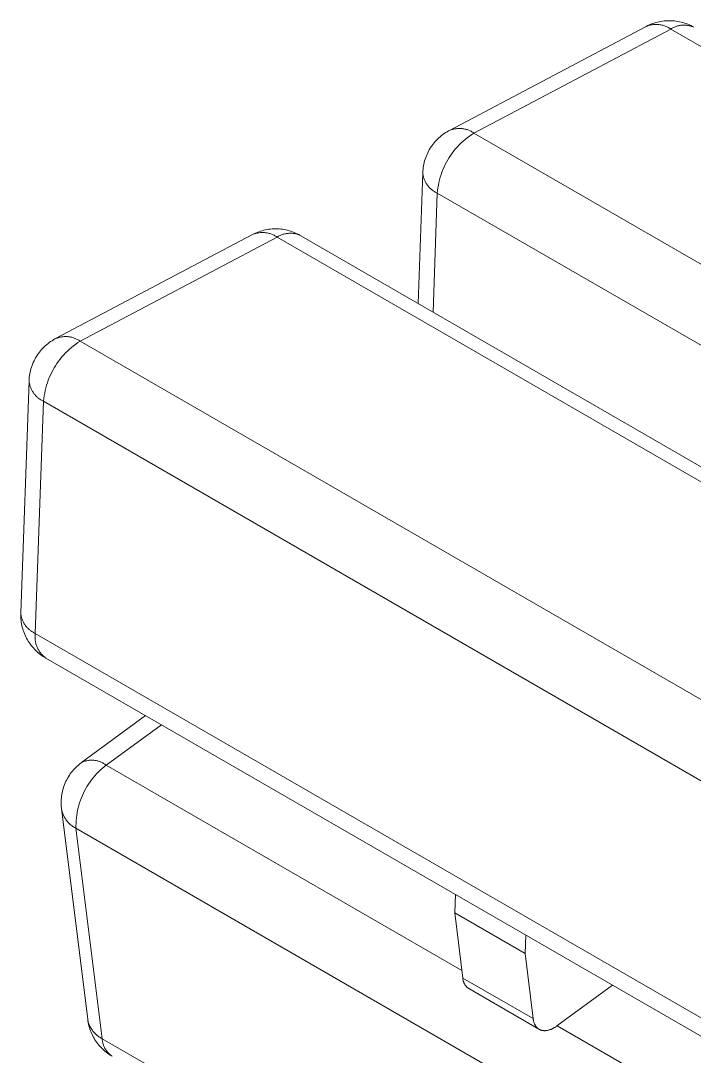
# Model space of a CAD drawing. Header units: millimetres. Extents: x -30 to 4992, y -440 to 3111.
# Drawn here: x 202.2 to 246.7, y 411.6 to 479.9 of the extents above; entities that cross this region are included whole.
import ezdxf

# ---------------------------------------------------------------- set-up
doc = ezdxf.new("R2010")
doc.units = ezdxf.units.MM
doc.layers.add('ZANO_R', color=7, linetype='Continuous', lineweight=0)

msp = doc.modelspace()

# ---------------------------------------------------------------- linework, layer by layer
at = {"layer": 'ZANO_R'}
for p, q in [((243.944, 479.739), (244.051, 479.776)), ((244.051, 479.776), (244.16, 479.809)), ((244.16, 479.809), (244.269, 479.838)), ((244.269, 479.838), (244.38, 479.863)), ((244.38, 479.863), (244.491, 479.885)), ((244.491, 479.885), (244.603, 479.902)), ((244.603, 479.902), (244.716, 479.916)), ((244.716, 479.916), (244.829, 479.926)), ((244.829, 479.926), (244.942, 479.932)), ((244.942, 479.932), (245.056, 479.934)), ((245.056, 479.934), (245.169, 479.932)), ((245.169, 479.932), (245.283, 479.926)), ((245.283, 479.926), (245.396, 479.916)), ((245.396, 479.916), (245.508, 479.902)), ((245.508, 479.902), (245.62, 479.885)), ((245.62, 479.885), (245.732, 479.863)), ((245.732, 479.863), (245.842, 479.838)), ((245.842, 479.838), (245.952, 479.809)), ((245.952, 479.809), (246.061, 479.776)), ((246.061, 479.776), (246.168, 479.74)), ((230.536, 472.689), (243.522, 479.553)), ((245.154, 479.385), (232.162, 472.518)), ((243.522, 479.553), (243.576, 479.575)), ((243.528, 479.556), (243.63, 479.607)), ((243.576, 479.575), (243.632, 479.595)), ((243.63, 479.607), (243.733, 479.655)), ((243.632, 479.595), (243.688, 479.614)), ((243.688, 479.614), (243.745, 479.63)), ((243.733, 479.655), (243.837, 479.699)), ((243.745, 479.63), (243.802, 479.645)), ((243.802, 479.645), (243.86, 479.657)), ((243.837, 479.699), (243.944, 479.739)), ((243.86, 479.657), (243.918, 479.667)), ((243.918, 479.667), (243.977, 479.676)), ((243.977, 479.676), (244.035, 479.682)), ((244.035, 479.682), (244.094, 479.686)), ((244.094, 479.686), (244.153, 479.688)), ((244.153, 479.688), (244.212, 479.689)), ((244.212, 479.689), (244.271, 479.687)), ((244.271, 479.687), (244.33, 479.683)), ((244.33, 479.683), (244.389, 479.677)), ((244.389, 479.677), (244.448, 479.669)), ((244.448, 479.669), (244.506, 479.658)), ((244.506, 479.658), (244.564, 479.646)), ((244.564, 479.646), (244.621, 479.632)), ((244.621, 479.632), (244.678, 479.616)), ((244.678, 479.616), (244.734, 479.598)), ((244.734, 479.598), (244.79, 479.578)), ((244.79, 479.578), (244.844, 479.556)), ((244.844, 479.556), (244.899, 479.532)), ((244.899, 479.532), (244.952, 479.506)), ((244.952, 479.506), (245.004, 479.479)), ((245.004, 479.479), (245.055, 479.449)), ((245.055, 479.449), (245.105, 479.418)), ((245.105, 479.418), (245.154, 479.385)), ((245.201, 479.414), (245.154, 479.385)), ((1076.505, -0.595), (245.154, 479.385)), ((245.249, 479.442), (245.201, 479.414)), ((245.298, 479.467), (245.249, 479.442)), ((245.347, 479.492), (245.298, 479.467)), ((245.397, 479.514), (245.347, 479.492)), ((245.449, 479.535), (245.397, 479.514)), ((245.5, 479.554), (245.449, 479.535)), ((245.553, 479.571), (245.5, 479.554)), ((245.606, 479.586), (245.553, 479.571)), ((245.659, 479.599), (245.606, 479.586)), ((245.713, 479.611), (245.659, 479.599)), ((245.767, 479.621), (245.713, 479.611)), ((245.822, 479.629), (245.767, 479.621)), ((245.876, 479.635), (245.822, 479.629)), ((245.931, 479.639), (245.876, 479.635)), ((245.986, 479.642), (245.931, 479.639)), ((246.041, 479.642), (245.986, 479.642)), ((246.096, 479.641), (246.041, 479.642)), ((246.151, 479.637), (246.096, 479.641)), ((246.206, 479.632), (246.151, 479.637)), ((246.168, 479.74), (246.274, 479.699)), ((246.261, 479.625), (246.206, 479.632)), ((246.315, 479.616), (246.261, 479.625)), ((246.274, 479.699), (246.379, 479.655)), ((246.369, 479.605), (246.315, 479.616)), ((246.423, 479.593), (246.369, 479.605)), ((246.379, 479.655), (246.482, 479.608)), ((246.476, 479.578), (246.423, 479.593)), ((246.529, 479.562), (246.476, 479.578)), ((246.482, 479.608), (246.583, 479.557)), ((246.581, 479.544), (246.529, 479.562)), ((246.632, 479.524), (246.581, 479.544)), ((246.583, 479.557), (246.683, 479.503)), ((246.683, 479.502), (246.632, 479.524)), ((229.848, 472.207), (229.933, 472.281)), ((229.933, 472.281), (230.02, 472.353)), ((230.02, 472.353), (230.11, 472.422)), ((230.11, 472.422), (230.202, 472.488)), ((230.202, 472.488), (230.296, 472.55)), ((230.296, 472.55), (230.392, 472.609)), ((230.392, 472.609), (230.491, 472.665)), ((230.491, 472.665), (230.543, 472.688)), ((230.543, 472.688), (230.595, 472.709)), ((230.595, 472.709), (230.648, 472.729)), ((230.648, 472.729), (230.702, 472.746)), ((230.702, 472.746), (230.756, 472.762)), ((230.756, 472.762), (230.811, 472.777)), ((230.811, 472.777), (230.867, 472.789)), ((230.867, 472.789), (230.922, 472.799)), ((230.922, 472.799), (230.978, 472.808)), ((230.978, 472.808), (231.035, 472.814)), ((231.035, 472.814), (231.091, 472.819)), ((231.091, 472.819), (231.148, 472.821)), ((231.148, 472.821), (231.205, 472.822)), ((231.205, 472.822), (231.261, 472.821)), ((231.261, 472.821), (231.318, 472.818)), ((231.318, 472.818), (231.374, 472.813)), ((231.374, 472.813), (231.43, 472.806)), ((231.43, 472.806), (231.486, 472.797)), ((231.486, 472.797), (231.542, 472.787)), ((231.542, 472.787), (231.597, 472.774)), ((231.597, 472.774), (231.652, 472.76)), ((231.652, 472.76), (231.706, 472.744)), ((231.706, 472.744), (231.76, 472.726)), ((231.865, 472.32), (231.722, 472.214)), ((231.76, 472.726), (231.813, 472.706)), ((231.813, 472.706), (231.866, 472.684)), ((232.011, 472.422), (231.865, 472.32)), ((231.866, 472.684), (231.917, 472.66)), ((231.917, 472.66), (231.968, 472.635)), ((231.968, 472.635), (232.018, 472.608)), ((232.162, 472.518), (232.011, 472.422)), ((232.018, 472.608), (232.067, 472.58)), ((232.067, 472.58), (232.115, 472.55)), ((232.115, 472.55), (232.162, 472.518)), ((232.162, 472.518), (1063.512, -7.463)), ((229.273, 471.513), (229.334, 471.608)), ((229.334, 471.608), (229.398, 471.701)), ((229.398, 471.701), (229.466, 471.791)), ((229.466, 471.791), (229.537, 471.88)), ((229.537, 471.88), (229.61, 471.965)), ((229.61, 471.965), (229.687, 472.048)), ((229.687, 472.048), (229.766, 472.129)), ((229.766, 472.129), (229.848, 472.207)), ((231.066, 471.61), (230.948, 471.476)), ((231.189, 471.74), (231.066, 471.61)), ((231.316, 471.865), (231.189, 471.74)), ((231.447, 471.986), (231.316, 471.865)), ((231.582, 472.102), (231.447, 471.986)), ((231.722, 472.214), (231.582, 472.102)), ((228.94, 470.797), (228.977, 470.904)), ((228.977, 470.904), (229.018, 471.01)), ((229.018, 471.01), (229.062, 471.114)), ((229.062, 471.114), (229.109, 471.216)), ((229.109, 471.216), (229.16, 471.317)), ((229.16, 471.317), (229.215, 471.416)), ((229.215, 471.416), (229.273, 471.513)), ((230.525, 470.902), (230.432, 470.75)), ((230.624, 471.051), (230.525, 470.902)), ((230.727, 471.196), (230.624, 471.051)), ((230.835, 471.338), (230.727, 471.196)), ((230.948, 471.476), (230.835, 471.338)), ((228.799, 470.135), (228.813, 470.248)), ((228.813, 470.248), (228.831, 470.359)), ((228.831, 470.359), (228.852, 470.47)), ((228.852, 470.47), (228.878, 470.58)), ((228.878, 470.58), (228.907, 470.689)), ((228.907, 470.689), (228.94, 470.797)), ((230.186, 470.275), (230.115, 470.111)), ((230.263, 470.436), (230.186, 470.275)), ((230.345, 470.594), (230.263, 470.436)), ((230.432, 470.75), (230.345, 470.594)), ((228.473, 461.279), (228.782, 469.9)), ((228.782, 469.91), (228.788, 470.023)), ((228.787, 469.856), (228.782, 469.91)), ((228.794, 469.802), (228.787, 469.856)), ((228.788, 470.023), (228.799, 470.135)), ((228.803, 469.748), (228.794, 469.802)), ((228.813, 469.694), (228.803, 469.748)), ((228.825, 469.641), (228.813, 469.694)), ((228.839, 469.588), (228.825, 469.641)), ((228.855, 469.536), (228.839, 469.588)), ((228.873, 469.485), (228.855, 469.536)), ((229.937, 469.607), (229.89, 469.435)), ((229.991, 469.777), (229.937, 469.607)), ((230.05, 469.945), (229.991, 469.777)), ((230.115, 470.111), (230.05, 469.945)), ((228.892, 469.434), (228.873, 469.485)), ((228.913, 469.383), (228.892, 469.434)), ((228.936, 469.334), (228.913, 469.383)), ((228.961, 469.285), (228.936, 469.334)), ((228.987, 469.237), (228.961, 469.285)), ((229.014, 469.19), (228.987, 469.237)), ((229.044, 469.144), (229.014, 469.19)), ((229.074, 469.099), (229.044, 469.144)), ((229.107, 469.055), (229.074, 469.099)), ((229.141, 469.013), (229.107, 469.055)), ((229.176, 468.971), (229.141, 469.013)), ((229.212, 468.93), (229.176, 468.971)), ((229.25, 468.891), (229.212, 468.93)), ((229.29, 468.853), (229.25, 468.891)), ((229.33, 468.817), (229.29, 468.853)), ((229.784, 468.91), (229.76, 468.733)), ((229.813, 469.086), (229.784, 468.91)), ((229.848, 469.261), (229.813, 469.086)), ((229.89, 469.435), (229.848, 469.261)), ((229.372, 468.782), (229.33, 468.817)), ((229.415, 468.748), (229.372, 468.782)), ((229.459, 468.716), (229.415, 468.748)), ((229.504, 468.685), (229.459, 468.716)), ((229.743, 468.556), (229.462, 460.708)), ((229.55, 468.656), (229.504, 468.685)), ((229.597, 468.629), (229.55, 468.656)), ((229.645, 468.603), (229.597, 468.629)), ((229.694, 468.578), (229.645, 468.603)), ((229.743, 468.556), (229.694, 468.578)), ((229.76, 468.733), (229.743, 468.556)), ((1061.094, -11.425), (229.743, 468.556)), ((218.174, 466.074), (218.284, 466.103)), ((218.284, 466.103), (218.394, 466.129)), ((218.394, 466.129), (218.506, 466.15)), ((218.506, 466.15), (218.618, 466.168)), ((218.618, 466.168), (218.73, 466.181)), ((218.73, 466.181), (218.843, 466.191)), ((218.843, 466.191), (218.957, 466.197)), ((218.957, 466.197), (219.07, 466.199)), ((219.07, 466.199), (219.184, 466.197)), ((219.184, 466.197), (219.297, 466.191)), ((219.297, 466.191), (219.41, 466.181)), ((219.41, 466.181), (219.523, 466.168)), ((219.523, 466.168), (219.635, 466.15)), ((219.635, 466.15), (219.746, 466.129)), ((219.746, 466.129), (219.857, 466.104)), ((219.857, 466.104), (219.967, 466.074)), ((204.55, 458.955), (217.536, 465.818)), ((219.169, 465.651), (206.176, 458.783)), ((217.536, 465.818), (217.591, 465.841)), ((217.543, 465.822), (217.644, 465.873)), ((217.591, 465.841), (217.646, 465.861)), ((217.644, 465.873), (217.747, 465.92)), ((217.646, 465.861), (217.703, 465.879)), ((217.703, 465.879), (217.759, 465.896)), ((217.747, 465.92), (217.852, 465.964)), ((217.759, 465.896), (217.817, 465.91)), ((217.817, 465.91), (217.874, 465.922)), ((217.852, 465.964), (217.958, 466.005)), ((217.874, 465.922), (217.933, 465.933)), ((217.933, 465.933), (217.991, 465.941)), ((217.958, 466.005), (218.065, 466.041)), ((217.991, 465.941), (218.05, 465.947)), ((218.05, 465.947), (218.109, 465.952)), ((218.065, 466.041), (218.174, 466.074)), ((218.109, 465.952), (218.168, 465.954)), ((218.168, 465.954), (218.227, 465.954)), ((218.227, 465.954), (218.286, 465.952)), ((218.286, 465.952), (218.345, 465.948)), ((218.345, 465.948), (218.404, 465.942)), ((218.404, 465.942), (218.462, 465.934)), ((218.462, 465.934), (218.52, 465.924)), ((218.52, 465.924), (218.578, 465.912)), ((218.578, 465.912), (218.635, 465.898)), ((218.635, 465.898), (218.692, 465.881)), ((218.692, 465.881), (218.749, 465.863)), ((218.749, 465.863), (218.804, 465.843)), ((218.804, 465.843), (218.859, 465.821)), ((218.859, 465.821), (218.913, 465.797)), ((218.913, 465.797), (218.966, 465.772)), ((218.966, 465.772), (219.018, 465.744)), ((219.018, 465.744), (219.07, 465.715)), ((219.07, 465.715), (219.12, 465.683)), ((219.12, 465.683), (219.169, 465.651)), ((219.216, 465.68), (219.169, 465.651)), ((1050.519, -14.33), (219.169, 465.651)), ((219.263, 465.707), (219.216, 465.68)), ((219.312, 465.733), (219.263, 465.707)), ((219.362, 465.757), (219.312, 465.733)), ((219.412, 465.779), (219.362, 465.757)), ((219.463, 465.8), (219.412, 465.779)), ((219.515, 465.819), (219.463, 465.8)), ((219.567, 465.836), (219.515, 465.819)), ((219.62, 465.851), (219.567, 465.836)), ((219.673, 465.865), (219.62, 465.851)), ((219.727, 465.877), (219.673, 465.865)), ((219.781, 465.886), (219.727, 465.877)), ((219.836, 465.894), (219.781, 465.886)), ((219.891, 465.9), (219.836, 465.894)), ((219.946, 465.905), (219.891, 465.9)), ((220.001, 465.907), (219.946, 465.905)), ((219.967, 466.074), (220.075, 466.042)), ((220.056, 465.907), (220.001, 465.907)), ((220.111, 465.906), (220.056, 465.907)), ((220.075, 466.042), (220.183, 466.005)), ((220.166, 465.903), (220.111, 465.906)), ((220.221, 465.898), (220.166, 465.903)), ((220.183, 466.005), (220.289, 465.965)), ((220.275, 465.89), (220.221, 465.898)), ((220.33, 465.882), (220.275, 465.89)), ((220.289, 465.965), (220.393, 465.921)), ((220.384, 465.871), (220.33, 465.882)), ((220.437, 465.858), (220.384, 465.871)), ((220.393, 465.921), (220.496, 465.873)), ((220.49, 465.844), (220.437, 465.858)), ((220.543, 465.827), (220.49, 465.844)), ((220.496, 465.873), (220.598, 465.822)), ((220.595, 465.809), (220.543, 465.827)), ((220.646, 465.789), (220.595, 465.809)), ((220.598, 465.822), (220.697, 465.768)), ((220.697, 465.768), (220.646, 465.789)), ((220.74, 465.743), (1052.048, -14.212)), ((203.947, 458.547), (204.035, 458.619)), ((204.035, 458.619), (204.124, 458.687)), ((204.124, 458.687), (204.216, 458.753)), ((204.216, 458.753), (204.311, 458.815)), ((204.311, 458.815), (204.407, 458.875)), ((204.407, 458.875), (204.505, 458.93)), ((204.505, 458.93), (204.557, 458.953)), ((204.557, 458.953), (204.61, 458.975)), ((204.61, 458.975), (204.663, 458.994)), ((204.663, 458.994), (204.717, 459.012)), ((204.717, 459.012), (204.771, 459.028)), ((204.771, 459.028), (204.826, 459.042)), ((204.826, 459.042), (204.881, 459.054)), ((204.881, 459.054), (204.937, 459.065)), ((204.937, 459.065), (204.993, 459.073)), ((204.993, 459.073), (205.049, 459.08)), ((205.049, 459.08), (205.106, 459.084)), ((205.106, 459.084), (205.162, 459.087)), ((205.162, 459.087), (205.219, 459.088)), ((205.219, 459.088), (205.276, 459.087)), ((205.276, 459.087), (205.332, 459.084)), ((205.332, 459.084), (205.389, 459.079)), ((205.389, 459.079), (205.445, 459.072)), ((205.445, 459.072), (205.501, 459.063)), ((205.501, 459.063), (205.557, 459.052)), ((205.557, 459.052), (205.612, 459.04)), ((205.612, 459.04), (205.667, 459.025)), ((205.667, 459.025), (205.721, 459.009)), ((205.721, 459.009), (205.775, 458.991)), ((205.879, 458.585), (205.736, 458.479)), ((205.775, 458.991), (205.828, 458.971)), ((205.828, 458.971), (205.88, 458.949)), ((206.026, 458.687), (205.879, 458.585)), ((205.88, 458.949), (205.932, 458.926)), ((205.932, 458.926), (205.982, 458.901)), ((205.982, 458.901), (206.032, 458.874)), ((206.176, 458.783), (206.026, 458.687)), ((206.032, 458.874), (206.081, 458.845)), ((206.081, 458.845), (206.129, 458.815)), ((206.129, 458.815), (206.176, 458.783)), ((206.176, 458.783), (1037.527, -21.197)), ((203.348, 457.873), (203.413, 457.966)), ((203.413, 457.966), (203.48, 458.057)), ((203.48, 458.057), (203.551, 458.145)), ((203.551, 458.145), (203.625, 458.231)), ((203.625, 458.231), (203.701, 458.314)), ((203.701, 458.314), (203.781, 458.394)), ((203.781, 458.394), (203.863, 458.472)), ((203.863, 458.472), (203.947, 458.547)), ((205.203, 458.005), (205.081, 457.875)), ((205.33, 458.13), (205.203, 458.005)), ((205.461, 458.251), (205.33, 458.13)), ((205.597, 458.368), (205.461, 458.251)), ((205.736, 458.479), (205.597, 458.368)), ((202.992, 457.17), (203.032, 457.275)), ((203.032, 457.275), (203.076, 457.379)), ((203.076, 457.379), (203.124, 457.482)), ((203.124, 457.482), (203.175, 457.582)), ((203.175, 457.582), (203.229, 457.681)), ((203.229, 457.681), (203.287, 457.778)), ((203.287, 457.778), (203.348, 457.873)), ((204.638, 457.316), (204.54, 457.168)), ((204.741, 457.462), (204.638, 457.316)), ((204.85, 457.604), (204.741, 457.462)), ((204.963, 457.742), (204.85, 457.604)), ((205.081, 457.875), (204.963, 457.742)), ((202.827, 456.513), (202.845, 456.625)), ((202.845, 456.625), (202.867, 456.735)), ((202.867, 456.735), (202.892, 456.845)), ((202.892, 456.845), (202.922, 456.955)), ((202.922, 456.955), (202.955, 457.063)), ((202.955, 457.063), (202.992, 457.17)), ((204.201, 456.54), (204.13, 456.377)), ((204.277, 456.701), (204.201, 456.54)), ((204.359, 456.86), (204.277, 456.701)), ((204.447, 457.015), (204.359, 456.86)), ((204.54, 457.168), (204.447, 457.015)), ((202.247, 440.856), (202.796, 456.165)), ((202.796, 456.175), (202.803, 456.288)), ((202.801, 456.121), (202.796, 456.175)), ((202.808, 456.067), (202.801, 456.121)), ((202.803, 456.288), (202.813, 456.401)), ((202.817, 456.013), (202.808, 456.067)), ((202.813, 456.401), (202.827, 456.513)), ((202.828, 455.96), (202.817, 456.013)), ((202.84, 455.907), (202.828, 455.96)), ((202.854, 455.854), (202.84, 455.907)), ((202.87, 455.802), (202.854, 455.854)), ((203.952, 455.872), (203.904, 455.7)), ((204.005, 456.042), (203.952, 455.872)), ((204.065, 456.211), (204.005, 456.042)), ((204.13, 456.377), (204.065, 456.211)), ((202.887, 455.75), (202.87, 455.802)), ((202.907, 455.699), (202.887, 455.75)), ((202.928, 455.649), (202.907, 455.699)), ((202.951, 455.599), (202.928, 455.649)), ((202.975, 455.551), (202.951, 455.599)), ((203.001, 455.503), (202.975, 455.551)), ((203.029, 455.456), (203.001, 455.503)), ((203.058, 455.41), (203.029, 455.456)), ((203.089, 455.365), (203.058, 455.41)), ((203.121, 455.321), (203.089, 455.365)), ((203.155, 455.278), (203.121, 455.321)), ((203.19, 455.236), (203.155, 455.278)), ((203.227, 455.196), (203.19, 455.236)), ((203.265, 455.157), (203.227, 455.196)), ((203.304, 455.119), (203.265, 455.157)), ((203.798, 455.176), (203.775, 454.999)), ((203.827, 455.352), (203.798, 455.176)), ((203.863, 455.527), (203.827, 455.352)), ((203.904, 455.7), (203.863, 455.527)), ((203.758, 454.821), (203.209, 439.501)), ((203.345, 455.082), (203.304, 455.119)), ((203.386, 455.047), (203.345, 455.082)), ((203.429, 455.014), (203.386, 455.047)), ((203.473, 454.981), (203.429, 455.014)), ((203.518, 454.951), (203.473, 454.981)), ((203.564, 454.922), (203.518, 454.951)), ((203.612, 454.894), (203.564, 454.922)), ((203.659, 454.868), (203.612, 454.894)), ((203.708, 454.844), (203.659, 454.868)), ((203.758, 454.821), (203.708, 454.844)), ((203.775, 454.999), (203.758, 454.821)), ((1035.108, -25.159), (203.758, 454.821)), ((202.245, 440.696), (202.246, 440.809)), ((202.252, 440.801), (202.247, 440.856)), ((202.259, 440.747), (202.252, 440.801)), ((202.248, 440.584), (202.245, 440.696)), ((202.255, 440.471), (202.248, 440.584)), ((202.266, 440.359), (202.255, 440.471)), ((202.268, 440.693), (202.259, 440.747)), ((202.28, 440.248), (202.266, 440.359)), ((202.278, 440.64), (202.268, 440.693)), ((202.291, 440.587), (202.278, 440.64)), ((202.298, 440.137), (202.28, 440.248)), ((202.305, 440.534), (202.291, 440.587)), ((202.321, 440.026), (202.298, 440.137)), ((202.321, 440.482), (202.305, 440.534)), ((202.338, 440.43), (202.321, 440.482)), ((202.358, 440.379), (202.338, 440.43)), ((202.379, 440.329), (202.358, 440.379)), ((202.401, 440.279), (202.379, 440.329)), ((202.426, 440.231), (202.401, 440.279)), ((202.452, 440.183), (202.426, 440.231)), ((202.48, 440.136), (202.452, 440.183)), ((202.509, 440.09), (202.48, 440.136)), ((202.347, 439.917), (202.321, 440.026)), ((202.376, 439.808), (202.347, 439.917)), ((202.41, 439.701), (202.376, 439.808)), ((202.447, 439.594), (202.41, 439.701)), ((202.487, 439.49), (202.447, 439.594)), ((202.531, 439.386), (202.487, 439.49)), ((202.54, 440.045), (202.509, 440.09)), ((202.572, 440.001), (202.54, 440.045)), ((202.606, 439.958), (202.572, 440.001)), ((202.641, 439.917), (202.606, 439.958)), ((202.678, 439.876), (202.641, 439.917)), ((202.716, 439.837), (202.678, 439.876)), ((202.755, 439.799), (202.716, 439.837)), ((202.795, 439.763), (202.755, 439.799)), ((202.837, 439.728), (202.795, 439.763)), ((202.88, 439.694), (202.837, 439.728)), ((202.924, 439.662), (202.88, 439.694)), ((202.969, 439.631), (202.924, 439.662)), ((203.015, 439.602), (202.969, 439.631)), ((203.062, 439.574), (203.015, 439.602)), ((203.11, 439.548), (203.062, 439.574)), ((203.159, 439.524), (203.11, 439.548)), ((203.209, 439.501), (203.159, 439.524)), ((203.201, 439.444), (203.196, 439.386)), ((203.209, 439.501), (203.201, 439.444)), ((203.209, 439.501), (1034.559, -40.479)), ((202.579, 439.284), (202.531, 439.386)), ((202.63, 439.184), (202.579, 439.284)), ((202.685, 439.085), (202.63, 439.184)), ((202.743, 438.989), (202.685, 439.085)), ((202.804, 438.895), (202.743, 438.989)), ((202.869, 438.802), (202.804, 438.895)), ((202.936, 438.712), (202.869, 438.802)), ((203.193, 439.328), (203.191, 439.27)), ((203.191, 439.27), (203.192, 439.212)), ((203.192, 439.212), (203.194, 439.154)), ((203.196, 439.386), (203.193, 439.328)), ((203.194, 439.154), (203.199, 439.096)), ((203.199, 439.096), (203.205, 439.038)), ((203.205, 439.038), (203.214, 438.98)), ((203.214, 438.98), (203.224, 438.923)), ((203.224, 438.923), (203.237, 438.867)), ((203.237, 438.867), (203.251, 438.81)), ((203.251, 438.81), (203.267, 438.754)), ((203.267, 438.754), (203.286, 438.699)), ((203.007, 438.625), (202.936, 438.712)), ((203.08, 438.539), (203.007, 438.625)), ((203.157, 438.457), (203.08, 438.539)), ((203.236, 438.377), (203.157, 438.457)), ((203.318, 438.3), (203.236, 438.377)), ((203.286, 438.699), (203.306, 438.645)), ((203.306, 438.645), (203.328, 438.591)), ((203.402, 438.225), (203.318, 438.3)), ((203.328, 438.591), (203.351, 438.538)), ((203.351, 438.538), (203.377, 438.486)), ((203.377, 438.486), (203.404, 438.434)), ((203.489, 438.154), (203.402, 438.225)), ((203.404, 438.434), (203.433, 438.384)), ((203.433, 438.384), (203.464, 438.335)), ((203.464, 438.335), (203.496, 438.286)), ((203.579, 438.085), (203.489, 438.154)), ((203.496, 438.286), (203.53, 438.239)), ((203.53, 438.239), (203.566, 438.193)), ((203.566, 438.193), (203.603, 438.149)), ((203.67, 438.02), (203.579, 438.085)), ((203.603, 438.149), (203.642, 438.105)), ((203.642, 438.105), (203.682, 438.063)), ((203.764, 437.958), (203.67, 438.02)), ((203.682, 438.063), (203.723, 438.022)), ((203.723, 438.022), (203.766, 437.983)), ((203.86, 437.899), (203.764, 437.958)), ((203.766, 437.983), (203.81, 437.946)), ((203.81, 437.946), (203.856, 437.909)), ((203.856, 437.909), (203.903, 437.875)), ((1035.21, -42.081), (203.903, 437.875)), ((206.264, 430.981), (210.487, 434.073)), ((211.529, 433.472), (207.887, 430.804)), ((205.73, 430.495), (205.807, 430.579)), ((205.807, 430.579), (205.886, 430.66)), ((205.886, 430.66), (205.968, 430.738)), ((205.968, 430.738), (206.053, 430.814)), ((206.053, 430.814), (206.14, 430.886)), ((206.14, 430.886), (206.23, 430.956)), ((206.276, 430.979), (206.23, 430.956)), ((206.323, 431.001), (206.276, 430.979)), ((206.371, 431.022), (206.323, 431.001)), ((206.419, 431.041), (206.371, 431.022)), ((206.468, 431.058), (206.419, 431.041)), ((206.517, 431.073), (206.468, 431.058)), ((206.567, 431.087), (206.517, 431.073)), ((206.618, 431.099), (206.567, 431.087)), ((206.668, 431.109), (206.618, 431.099)), ((206.719, 431.118), (206.668, 431.109)), ((206.771, 431.125), (206.719, 431.118)), ((206.822, 431.13), (206.771, 431.125)), ((206.874, 431.133), (206.822, 431.13)), ((206.926, 431.135), (206.874, 431.133)), ((206.978, 431.134), (206.926, 431.135)), ((207.029, 431.132), (206.978, 431.134)), ((207.081, 431.128), (207.029, 431.132)), ((207.133, 431.123), (207.081, 431.128)), ((207.184, 431.115), (207.133, 431.123)), ((207.235, 431.106), (207.184, 431.115)), ((207.285, 431.095), (207.235, 431.106)), ((207.336, 431.083), (207.285, 431.095)), ((207.385, 431.069), (207.336, 431.083)), ((207.435, 431.053), (207.385, 431.069)), ((207.483, 431.035), (207.435, 431.053)), ((207.532, 431.016), (207.483, 431.035)), ((207.621, 430.588), (207.494, 430.473)), ((207.579, 430.995), (207.532, 431.016)), ((207.625, 430.972), (207.579, 430.995)), ((207.752, 430.698), (207.621, 430.588)), ((207.671, 430.948), (207.625, 430.972)), ((207.716, 430.922), (207.671, 430.948)), ((207.76, 430.895), (207.716, 430.922)), ((207.887, 430.804), (207.752, 430.698)), ((207.803, 430.866), (207.76, 430.895)), ((207.846, 430.836), (207.803, 430.866)), ((207.887, 430.804), (207.846, 430.836)), ((207.887, 430.804), (231.364, 417.249)), ((205.282, 429.841), (205.336, 429.94)), ((205.336, 429.94), (205.394, 430.038)), ((205.394, 430.038), (205.455, 430.134)), ((205.455, 430.134), (205.519, 430.228)), ((205.519, 430.228), (205.586, 430.319)), ((205.586, 430.319), (205.657, 430.408)), ((205.657, 430.408), (205.73, 430.495)), ((207.026, 429.973), (206.92, 429.839)), ((207.137, 430.104), (207.026, 429.973)), ((207.251, 430.231), (207.137, 430.104)), ((207.371, 430.354), (207.251, 430.231)), ((207.494, 430.473), (207.371, 430.354)), ((205.004, 429.098), (205.032, 429.208)), ((205.032, 429.208), (205.065, 429.317)), ((205.065, 429.317), (205.101, 429.425)), ((205.101, 429.425), (205.141, 429.531)), ((205.141, 429.531), (205.184, 429.636)), ((205.184, 429.636), (205.231, 429.739)), ((205.231, 429.739), (205.282, 429.841)), ((206.544, 429.267), (206.462, 429.117)), ((206.631, 429.415), (206.544, 429.267)), ((206.722, 429.559), (206.631, 429.415)), ((206.819, 429.701), (206.722, 429.559)), ((206.92, 429.839), (206.819, 429.701)), ((204.913, 428.424), (204.918, 428.538)), ((204.918, 428.538), (204.927, 428.651)), ((204.927, 428.651), (204.941, 428.764)), ((204.941, 428.764), (204.958, 428.876)), ((204.958, 428.876), (204.979, 428.987)), ((204.979, 428.987), (205.004, 429.098)), ((206.248, 428.65), (206.188, 428.489)), ((206.314, 428.808), (206.248, 428.65)), ((206.386, 428.963), (206.314, 428.808)), ((206.462, 429.117), (206.386, 428.963)), ((204.911, 428.311), (204.913, 428.424)), ((204.914, 428.197), (204.911, 428.311)), ((204.92, 428.084), (204.914, 428.197)), ((204.93, 427.971), (204.92, 428.084)), ((204.931, 427.971), (204.941, 427.911)), ((206.666, 414.035), (204.937, 427.916)), ((204.941, 427.911), (204.952, 427.851)), ((204.952, 427.851), (204.966, 427.791)), ((206.001, 427.831), (205.968, 427.663)), ((206.039, 427.998), (206.001, 427.831)), ((206.083, 428.163), (206.039, 427.998)), ((206.133, 428.327), (206.083, 428.163)), ((206.188, 428.489), (206.133, 428.327)), ((204.966, 427.791), (204.982, 427.732)), ((204.982, 427.732), (205, 427.674)), ((205, 427.674), (205.02, 427.616)), ((205.02, 427.616), (205.042, 427.559)), ((205.042, 427.559), (205.065, 427.503)), ((205.065, 427.503), (205.091, 427.448)), ((205.091, 427.448), (205.119, 427.393)), ((205.119, 427.393), (205.148, 427.34)), ((205.148, 427.34), (205.18, 427.287)), ((205.18, 427.287), (205.213, 427.236)), ((205.213, 427.236), (205.248, 427.186)), ((205.248, 427.186), (205.284, 427.137)), ((205.284, 427.137), (205.323, 427.09)), ((205.905, 427.153), (205.895, 426.982)), ((205.92, 427.324), (205.905, 427.153)), ((205.941, 427.494), (205.92, 427.324)), ((205.968, 427.663), (205.941, 427.494)), ((205.323, 427.09), (205.363, 427.044)), ((205.363, 427.044), (205.404, 426.999)), ((205.404, 426.999), (205.447, 426.956)), ((205.447, 426.956), (205.492, 426.914)), ((205.492, 426.914), (205.537, 426.874)), ((205.537, 426.874), (205.585, 426.835)), ((205.585, 426.835), (205.633, 426.798)), ((205.633, 426.798), (205.683, 426.763)), ((205.683, 426.763), (205.734, 426.729)), ((205.734, 426.729), (205.786, 426.697)), ((205.786, 426.697), (205.84, 426.668)), ((205.84, 426.668), (205.894, 426.64)), ((205.895, 426.982), (205.892, 426.811)), ((205.892, 426.811), (205.894, 426.64)), ((205.894, 426.64), (207.623, 412.755)), ((1037.244, -53.341), (205.894, 426.64)), ((230.907, 421.061), (230.95, 422.259)), ((230.907, 421.061), (235.552, 418.38)), ((231.423, 416.758), (230.907, 421.061)), ((235.552, 418.38), (235.595, 419.577)), ((236.068, 414.077), (235.552, 418.38)), ((236.068, 414.077), (231.423, 416.758)), ((231.425, 416.74), (231.423, 416.758)), ((231.425, 416.74), (231.428, 416.71)), ((231.428, 416.71), (231.431, 416.68)), ((231.431, 416.68), (231.435, 416.65)), ((231.435, 416.65), (231.441, 416.62)), ((231.441, 416.62), (231.447, 416.59)), ((231.447, 416.59), (231.455, 416.561)), ((231.455, 416.561), (231.463, 416.532)), ((231.463, 416.532), (231.473, 416.503)), ((231.473, 416.503), (231.483, 416.475)), ((231.483, 416.475), (231.494, 416.446)), ((231.494, 416.446), (231.507, 416.419)), ((231.507, 416.419), (231.52, 416.392)), ((231.52, 416.392), (231.534, 416.365)), ((231.534, 416.365), (231.55, 416.338)), ((231.55, 416.338), (231.566, 416.313)), ((231.566, 416.313), (231.582, 416.288)), ((231.582, 416.288), (231.6, 416.263)), ((231.6, 416.263), (231.619, 416.239)), ((231.619, 416.239), (231.638, 416.216)), ((231.638, 416.216), (231.658, 416.193)), ((241.304, 416.281), (237.635, 413.593)), ((231.658, 416.193), (231.679, 416.171)), ((231.679, 416.171), (231.701, 416.15)), ((231.701, 416.15), (231.723, 416.13)), ((231.723, 416.13), (231.747, 416.11)), ((231.747, 416.11), (231.77, 416.091)), ((231.77, 416.091), (231.795, 416.073)), ((231.795, 416.073), (231.82, 416.056)), ((236.45, 413.383), (231.82, 416.056)), ((206.666, 414.035), (206.678, 413.974)), ((206.682, 413.922), (206.666, 414.032)), ((206.678, 413.974), (206.692, 413.915)), ((206.701, 413.813), (206.682, 413.922)), ((206.692, 413.915), (206.708, 413.855)), ((206.724, 413.705), (206.701, 413.813)), ((206.708, 413.855), (206.726, 413.797)), ((206.751, 413.597), (206.724, 413.705)), ((206.726, 413.797), (206.746, 413.739)), ((206.746, 413.739), (206.768, 413.682)), ((206.781, 413.491), (206.751, 413.597)), ((206.768, 413.682), (206.792, 413.625)), ((206.815, 413.386), (206.781, 413.491)), ((206.792, 413.625), (206.818, 413.569)), ((206.818, 413.569), (206.845, 413.515)), ((206.845, 413.515), (206.875, 413.461)), ((236.072, 414.041), (236.068, 414.077)), ((236.078, 414.006), (236.072, 414.041)), ((236.084, 413.971), (236.078, 414.006)), ((236.091, 413.937), (236.084, 413.971)), ((236.099, 413.903), (236.091, 413.937)), ((236.108, 413.871), (236.099, 413.903)), ((236.118, 413.838), (236.108, 413.871)), ((236.128, 413.806), (236.118, 413.838)), ((236.14, 413.775), (236.128, 413.806)), ((236.152, 413.745), (236.14, 413.775)), ((236.165, 413.716), (236.152, 413.745)), ((236.179, 413.687), (236.165, 413.716)), ((236.193, 413.659), (236.179, 413.687)), ((236.201, 413.646), (236.193, 413.659)), ((236.209, 413.632), (236.201, 413.646)), ((236.217, 413.619), (236.209, 413.632)), ((236.225, 413.606), (236.217, 413.619)), ((236.233, 413.593), (236.225, 413.606)), ((236.242, 413.581), (236.233, 413.593)), ((236.251, 413.569), (236.242, 413.581)), ((236.26, 413.557), (236.251, 413.569)), ((236.269, 413.545), (236.26, 413.557)), ((236.278, 413.533), (236.269, 413.545)), ((236.288, 413.522), (236.278, 413.533)), ((236.297, 413.511), (236.288, 413.522)), ((236.307, 413.5), (236.297, 413.511)), ((236.317, 413.489), (236.307, 413.5)), ((236.327, 413.479), (236.317, 413.489)), ((236.338, 413.469), (236.327, 413.479)), ((236.348, 413.459), (236.338, 413.469)), ((237.466, 413.482), (237.432, 413.462)), ((237.5, 413.503), (237.466, 413.482)), ((237.534, 413.524), (237.5, 413.503)), ((237.568, 413.546), (237.534, 413.524)), ((237.601, 413.569), (237.568, 413.546)), ((237.635, 413.593), (237.601, 413.569)), ((237.662, 413.613), (619.173, 193.348)), ((206.852, 413.281), (206.815, 413.386)), ((206.893, 413.179), (206.852, 413.281)), ((206.875, 413.461), (206.907, 413.408)), ((206.937, 413.077), (206.893, 413.179)), ((206.907, 413.408), (206.94, 413.357)), ((206.985, 412.977), (206.937, 413.077)), ((206.94, 413.357), (206.975, 413.306)), ((206.975, 413.306), (207.012, 413.257)), ((207.036, 412.879), (206.985, 412.977)), ((207.012, 413.257), (207.05, 413.209)), ((207.09, 412.783), (207.036, 412.879)), ((207.05, 413.209), (207.09, 413.163)), ((207.09, 413.163), (207.132, 413.118)), ((207.147, 412.688), (207.09, 412.783)), ((207.132, 413.118), (207.175, 413.074)), ((207.175, 413.074), (207.22, 413.032)), ((207.22, 413.032), (207.266, 412.992)), ((207.266, 412.992), (207.313, 412.953)), ((207.313, 412.953), (207.362, 412.915)), ((207.362, 412.915), (207.412, 412.88)), ((207.412, 412.88), (207.463, 412.846)), ((207.463, 412.846), (207.515, 412.814)), ((207.515, 412.814), (207.569, 412.784)), ((207.569, 412.784), (207.623, 412.755)), ((236.359, 413.45), (236.348, 413.459)), ((236.37, 413.441), (236.359, 413.45)), ((236.381, 413.432), (236.37, 413.441)), ((236.392, 413.423), (236.381, 413.432)), ((236.403, 413.414), (236.392, 413.423)), ((236.415, 413.406), (236.403, 413.414)), ((236.426, 413.398), (236.415, 413.406)), ((236.438, 413.39), (236.426, 413.398)), ((236.45, 413.383), (236.438, 413.39)), ((236.462, 413.376), (236.45, 413.383)), ((236.474, 413.369), (236.462, 413.376)), ((236.486, 413.362), (236.474, 413.369)), ((236.498, 413.356), (236.486, 413.362)), ((236.511, 413.35), (236.498, 413.356)), ((236.523, 413.344), (236.511, 413.35)), ((236.536, 413.338), (236.523, 413.344)), ((236.549, 413.333), (236.536, 413.338)), ((236.562, 413.328), (236.549, 413.333)), ((236.575, 413.323), (236.562, 413.328)), ((236.588, 413.319), (236.575, 413.323)), ((236.601, 413.315), (236.588, 413.319)), ((236.615, 413.311), (236.601, 413.315)), ((236.628, 413.307), (236.615, 413.311)), ((236.642, 413.304), (236.628, 413.307)), ((236.656, 413.3), (236.642, 413.304)), ((236.669, 413.297), (236.656, 413.3)), ((236.684, 413.295), (236.669, 413.297)), ((236.698, 413.292), (236.684, 413.295)), ((236.712, 413.29), (236.698, 413.292)), ((236.727, 413.288), (236.712, 413.29)), ((236.741, 413.286), (236.727, 413.288)), ((236.756, 413.285), (236.741, 413.286)), ((236.771, 413.284), (236.756, 413.285)), ((236.786, 413.283), (236.771, 413.284)), ((236.801, 413.282), (236.786, 413.283)), ((236.816, 413.282), (236.801, 413.282)), ((236.832, 413.282), (236.816, 413.282)), ((236.847, 413.282), (236.832, 413.282)), ((236.863, 413.283), (236.847, 413.282)), ((236.894, 413.285), (236.863, 413.283)), ((236.926, 413.288), (236.894, 413.285)), ((236.958, 413.292), (236.926, 413.288)), ((236.991, 413.297), (236.958, 413.292)), ((237.024, 413.303), (236.991, 413.297)), ((237.057, 413.311), (237.024, 413.303)), ((237.09, 413.319), (237.057, 413.311)), ((237.124, 413.329), (237.09, 413.319)), ((237.158, 413.339), (237.124, 413.329)), ((237.192, 413.351), (237.158, 413.339)), ((237.226, 413.364), (237.192, 413.351)), ((237.26, 413.378), (237.226, 413.364)), ((237.295, 413.393), (237.26, 413.378)), ((237.329, 413.409), (237.295, 413.393)), ((237.364, 413.426), (237.329, 413.409)), ((237.398, 413.443), (237.364, 413.426)), ((237.432, 413.462), (237.398, 413.443)), ((207.208, 412.595), (207.147, 412.688)), ((207.272, 412.505), (207.208, 412.595)), ((207.338, 412.417), (207.272, 412.505)), ((207.408, 412.331), (207.338, 412.417)), ((207.481, 412.247), (207.408, 412.331)), ((207.556, 412.166), (207.481, 412.247)), ((207.634, 412.087), (207.556, 412.166)), ((207.623, 412.755), (207.627, 412.704)), ((207.623, 412.755), (1038.974, -67.225)), ((207.627, 412.704), (207.632, 412.653)), ((207.632, 412.653), (207.639, 412.602)), ((207.639, 412.602), (207.648, 412.551)), ((207.648, 412.551), (207.659, 412.501)), ((207.659, 412.501), (207.671, 412.451)), ((207.671, 412.451), (207.685, 412.401)), ((207.685, 412.401), (207.701, 412.352)), ((207.701, 412.352), (207.719, 412.304)), ((207.719, 412.304), (207.738, 412.256)), ((207.738, 412.256), (207.759, 412.209)), ((207.759, 412.209), (207.781, 412.162)), ((207.781, 412.162), (207.805, 412.117)), ((207.805, 412.117), (207.831, 412.072)), ((207.714, 412.012), (207.634, 412.087)), ((207.798, 411.939), (207.714, 412.012)), ((207.883, 411.868), (207.798, 411.939)), ((207.831, 412.072), (207.858, 412.028)), ((207.858, 412.028), (207.886, 411.986)), ((207.971, 411.801), (207.883, 411.868)), ((207.886, 411.986), (207.917, 411.944)), ((207.917, 411.944), (207.948, 411.903)), ((207.948, 411.903), (207.981, 411.864)), ((208.061, 411.737), (207.971, 411.801)), ((207.981, 411.864), (208.015, 411.825)), ((208.015, 411.825), (208.051, 411.788)), ((208.051, 411.788), (208.088, 411.752)), ((208.153, 411.675), (208.061, 411.737)), ((208.088, 411.752), (208.126, 411.717)), ((208.126, 411.717), (208.165, 411.684)), ((208.247, 411.617), (208.153, 411.675)), ((208.165, 411.684), (208.205, 411.652)), ((208.205, 411.652), (208.247, 411.622)), ((208.247, 411.622), (208.289, 411.593))]:
    msp.add_line(p, q, dxfattribs=at)

doc.saveas('drawing.dxf')
